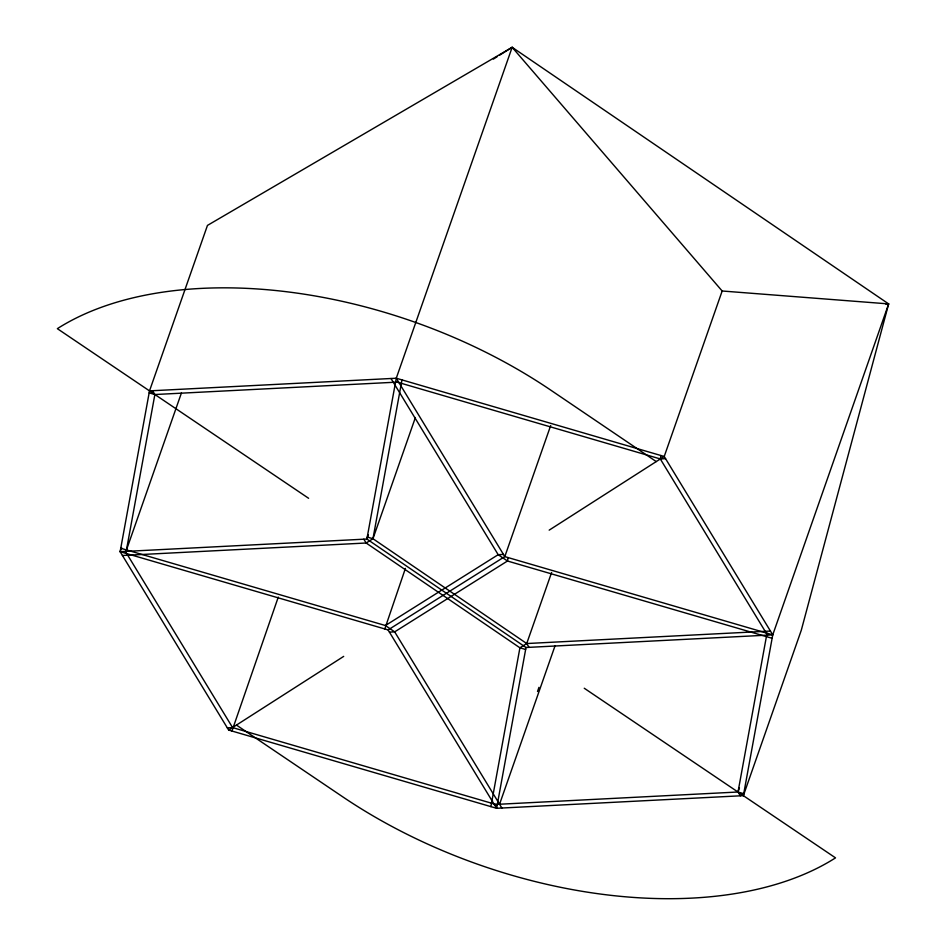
<?xml version="1.0" encoding="UTF-8"?>
<svg xmlns="http://www.w3.org/2000/svg" width="946" height="946" viewBox="0 0 946 946"><rect width="100%" height="100%" fill="white"/><g stroke="black" fill="none" stroke-linecap="round" stroke-linejoin="round"><path stroke-width="1.42" d="M120.13 551.684L366.882 539.043L526 647.502L496.615 808.298L388.085 629.918L120.13 551.684L149.515 390.875L207.458 225.408L512.153 47.3L888.649 303.914L801.309 630.19L743.367 795.657L496.615 808.298L228.66 730.064L120.13 551.684L121.585 547.509M125.842 553.351L154.872 394.529L152.554 390.722M231.959 731.033L278.278 597.103M743.367 795.657L772.752 634.861L888.649 303.914L722.165 291.001L512.153 47.3L396.268 378.234L366.882 539.043L368.337 534.857M122.436 555.491L366.149 543.004L372.961 538.723L401.979 379.902M384.786 628.96L405.408 568.404M508.097 557.584L507.47 561.013L394.683 631.857L389.421 632.117M490.891 806.631L519.922 647.809L526.721 643.54L770.434 631.053M660.923 455.511L660.296 458.94L767.49 635.121M740.328 795.811L738.01 792.003L767.029 633.181M126.468 549.922L181.443 392.933M529.039 647.348L526.721 643.54L372.961 538.723L415.4 417.517M550.69 425.546L504.797 556.615L388.085 629.918M526.721 643.54L551.613 572.484M491.518 803.201L492.499 800.422M537.517 691.502L538.972 687.328M499.559 804.23L555.03 645.846M722.165 291.001L664.222 456.48L549.177 530.15M494.297 804.502L738.01 792.003L739.465 787.841M228.66 730.064L343.694 656.382M493.41 59.078L497.158 56.713M499.665 55.152L512.153 47.3M120.757 548.254L385.412 625.531L498.187 554.687L503.461 554.415M149.515 390.875L396.268 378.234L664.222 456.48L772.752 634.861L526 647.502M398.585 382.042L154.872 394.529L149.149 392.862M665.558 458.668L660.296 458.94L395.641 381.664M227.312 727.864L232.586 727.592L497.241 804.869M885.693 303.962L888.649 303.914M772.752 634.861L504.797 556.615L396.268 378.234M772.125 638.29L507.47 561.013L498.187 554.687L390.994 378.506M367.237 537.056L372.961 538.723M525.633 649.476L519.922 647.809L366.149 543.004L363.832 539.196M738.01 792.003L743.722 793.682M308.621 498.294L57.351 328.664A366.587 212.353 19.3 0 1 550.584 390.012L656.252 461.577M584.25 688.239L835.519 857.868A366.587 212.353 19.3 0 1 342.949 796.97L236.453 725.074M385.412 625.531L394.683 631.857L501.877 808.038M125.392 551.412L232.586 727.592"/></g></svg>
